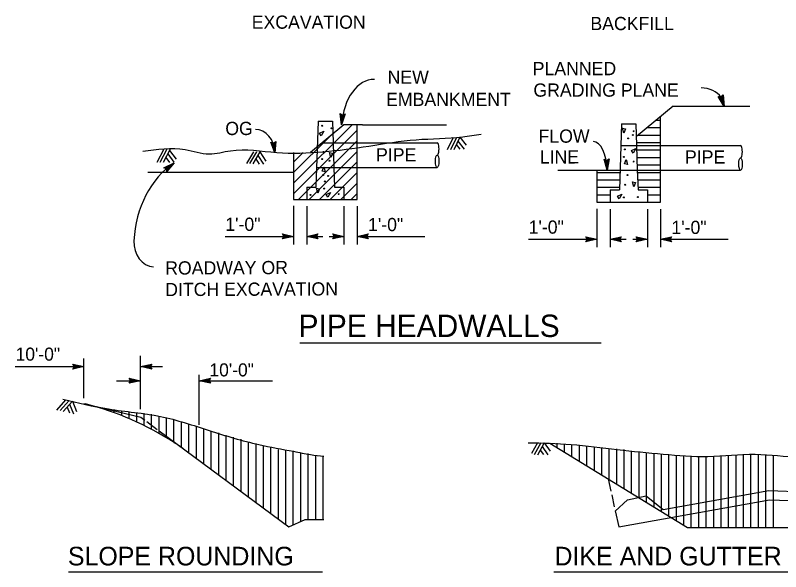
# Model space of a CAD drawing. Extents: x -894 to 866, y -476 to 714.
# Drawn here: x -345.8 to 64.7, y -145.7 to 152.5 of the extents above; entities that cross this region are included whole.
import ezdxf

# ---------------------------------------------------------------- set-up
doc = ezdxf.new("R2010")
doc.units = 0
for name, color, linetype in [('56 Stage 3 Anno', 7, 'Continuous'), ('57 Undefined', 7, 'Continuous'), ('59 Sndwall Anno', 7, 'Continuous'), ('60 Nongeo Data', 7, 'Continuous')]:
    doc.layers.add(name, color=color, linetype=linetype)

msp = doc.modelspace()

# ---------------------------------------------------------------- linework, layer by layer
at = {"layer": '56 Stage 3 Anno'}
for p, q in [((34.4, 103.69), (31.2, 108.94)), ((31.2, 108.94), (31.2, 108.94)), ((31.2, 108.94), (32.72, 108.61)), ((33.94, 105.01), (31.62, 108.84)), ((33.51, 106.31), (32.01, 108.78)), ((33.06, 107.61), (32.42, 108.67)), ((32.72, 108.61), (33.73, 109.8)), ((32.93, 108.87), (33.06, 107.61)), ((33.2, 109.14), (33.51, 106.31)), ((33.47, 109.48), (33.95, 105)), ((33.73, 109.8), (33.73, 109.8)), ((33.73, 109.8), (34.4, 103.69)), ((34.4, 103.69), (34.4, 103.69)), ((-170.77, 93.79), (-171.54, 99.89)), ((-171.54, 99.89), (-171.54, 99.89)), ((-171.54, 99.89), (-170.29, 98.97)), ((-170.64, 95.18), (-171.2, 99.62)), ((-170.51, 96.54), (-170.87, 99.41)), ((-168.88, 99.64), (-170.77, 93.79)), ((-169.25, 99.46), (-170.64, 95.17)), ((-170.38, 97.92), (-170.54, 99.15)), ((-169.63, 99.26), (-170.51, 96.54)), ((-170, 99.12), (-170.38, 97.92)), ((-170.29, 98.97), (-168.88, 99.64)), ((-168.88, 99.64), (-168.88, 99.64)), ((-170.77, 93.79), (-170.77, 93.79)), ((-206.51, 78.8), (-208.75, 84.52)), ((-208.75, 84.52), (-208.75, 84.52)), ((-208.75, 84.52), (-207.31, 83.93)), ((-206.73, 80.17), (-208.36, 84.34)), ((-206.93, 81.53), (-207.99, 84.22)), ((-207.15, 82.89), (-207.6, 84.04)), ((-207.31, 83.93), (-206.11, 84.93)), ((-207.06, 84.15), (-207.15, 82.89)), ((-206.75, 84.37), (-206.93, 81.53)), ((-206.43, 84.66), (-206.72, 80.16)), ((-206.11, 84.93), (-206.51, 78.8)), ((-206.11, 84.93), (-206.11, 84.93)), ((-206.51, 78.8), (-206.51, 78.8)), ((-28.47, 69.54), (-30.06, 75.48)), ((-30.06, 75.48), (-30.06, 75.48)), ((-30.06, 75.48), (-28.7, 74.74)), ((-28.53, 70.93), (-29.69, 75.26)), ((-28.59, 72.3), (-29.34, 75.1)), ((-28.65, 73.68), (-28.97, 74.88)), ((-28.7, 74.74), (-27.4, 75.6)), ((-28.43, 74.92), (-28.65, 73.68)), ((-28.09, 75.11), (-28.59, 72.3)), ((-27.74, 75.36), (-28.53, 70.92)), ((-27.4, 75.6), (-28.47, 69.54)), ((-27.4, 75.6), (-27.4, 75.6)), ((-266.1, 70.82), (-260.56, 73.48)), ((-264.64, 70.26), (-266.1, 70.82)), ((-266.1, 70.82), (-266.1, 70.82)), ((-265.71, 70.67), (-261.65, 72.63)), ((-265.31, 70.53), (-262.73, 71.77)), ((-264.95, 70.37), (-263.82, 70.92)), ((-264.45, 68.72), (-264.64, 70.26)), ((-263.82, 70.92), (-264.6, 69.96)), ((-262.73, 71.77), (-264.56, 69.53)), ((-261.65, 72.62), (-264.49, 69.15)), ((-260.56, 73.48), (-264.45, 68.72)), ((-260.56, 73.48), (-260.56, 73.48)), ((-264.45, 68.72), (-264.45, 68.72)), ((-28.47, 69.54), (-28.47, 69.54)), ((-196.51, 50.38), (-196.51, 29.7)), ((-189.51, 50.17), (-189.51, 29.7)), ((-169.51, 50.14), (-169.51, 29.7)), ((-162.51, 50.17), (-162.51, 29.7)), ((-33.85, 48.86), (-33.85, 28.19)), ((-26.85, 48.65), (-26.85, 28.19)), ((-6.85, 48.63), (-6.85, 28.19)), ((0.15, 48.65), (0.15, 28.19)), ((-233.21, 33.98), (-196.51, 33.98)), ((-201.71, 33.98), (-202.51, 35.32)), ((-202.51, 35.32), (-202.51, 35.32)), ((-202.51, 35.32), (-196.51, 33.98)), ((-196.51, 33.98), (-202.51, 32.65)), ((-202.51, 32.65), (-201.71, 33.98)), ((-202.29, 34.97), (-197.89, 33.98)), ((-197.9, 33.98), (-202.27, 33.01)), ((-199.27, 33.98), (-202.1, 33.36)), ((-202.06, 34.61), (-199.27, 33.98)), ((-201.88, 34.26), (-200.65, 33.98)), ((-200.65, 33.98), (-201.86, 33.72)), ((-196.51, 33.98), (-196.51, 33.98)), ((-189.51, 33.98), (-183.51, 35.31)), ((-189.51, 33.98), (-180.83, 33.98)), ((-183.51, 32.64), (-189.51, 33.98)), ((-189.51, 33.98), (-189.51, 33.98)), ((-183.73, 33), (-188.13, 33.98)), ((-188.12, 33.98), (-183.74, 34.95)), ((-186.75, 33.98), (-183.92, 34.61)), ((-183.96, 33.36), (-186.75, 33.98)), ((-185.37, 33.98), (-184.16, 34.25)), ((-184.14, 33.7), (-185.37, 33.98)), ((-183.51, 35.31), (-184.31, 33.98)), ((-184.31, 33.98), (-183.51, 32.64)), ((-183.51, 35.31), (-183.51, 35.31)), ((-177.37, 33.98), (-169.51, 33.98)), ((-174.71, 33.98), (-175.51, 35.32)), ((-175.51, 35.32), (-175.51, 35.32)), ((-175.51, 35.32), (-169.51, 33.98)), ((-169.51, 33.98), (-175.51, 32.65)), ((-175.51, 32.65), (-174.71, 33.98)), ((-175.29, 34.97), (-170.89, 33.98)), ((-170.9, 33.98), (-175.28, 33.01)), ((-172.27, 33.98), (-175.1, 33.36)), ((-175.06, 34.61), (-172.27, 33.98)), ((-174.88, 34.26), (-173.65, 33.98)), ((-173.65, 33.98), (-174.86, 33.72)), ((-169.51, 33.98), (-169.51, 33.98)), ((-162.51, 33.98), (-156.51, 35.31)), ((-162.51, 33.98), (-126.09, 33.98)), ((-156.51, 32.64), (-162.51, 33.98)), ((-162.51, 33.98), (-162.51, 33.98)), ((-156.73, 33), (-161.13, 33.98)), ((-161.12, 33.98), (-156.74, 34.95)), ((-159.75, 33.98), (-156.92, 34.61)), ((-156.96, 33.36), (-159.75, 33.98)), ((-158.37, 33.98), (-157.16, 34.25)), ((-157.14, 33.7), (-158.37, 33.98)), ((-156.51, 35.31), (-157.31, 33.98)), ((-157.31, 33.98), (-156.51, 32.64)), ((-156.51, 35.31), (-156.51, 35.31)), ((-39.05, 32.47), (-39.85, 33.81)), ((-39.85, 33.81), (-39.85, 33.81)), ((-39.85, 33.81), (-33.85, 32.47)), ((-39.63, 33.45), (-35.23, 32.47)), ((-39.4, 33.09), (-36.61, 32.47)), ((-26.85, 32.47), (-20.85, 33.8)), ((-25.46, 32.47), (-21.09, 33.44)), ((-24.09, 32.46), (-21.26, 33.09)), ((-20.85, 33.8), (-21.65, 32.47)), ((-20.85, 33.8), (-20.85, 33.8)), ((-12.05, 32.47), (-12.85, 33.81)), ((-12.85, 33.81), (-12.85, 33.81)), ((-12.85, 33.81), (-6.85, 32.47)), ((-12.63, 33.45), (-8.23, 32.47)), ((-12.4, 33.09), (-9.61, 32.47)), ((0.15, 32.47), (6.15, 33.8)), ((1.54, 32.47), (5.91, 33.44)), ((2.91, 32.46), (5.74, 33.09)), ((6.15, 33.8), (5.35, 32.47)), ((6.15, 33.8), (6.15, 33.8)), ((-202.51, 32.65), (-202.51, 32.65)), ((-183.51, 32.64), (-183.51, 32.64)), ((-175.51, 32.65), (-175.51, 32.65)), ((-156.51, 32.64), (-156.51, 32.64)), ((-70.55, 32.47), (-33.85, 32.47)), ((-33.85, 32.47), (-39.85, 31.14)), ((-39.85, 31.14), (-39.05, 32.47)), ((-39.85, 31.14), (-39.85, 31.14)), ((-35.24, 32.46), (-39.62, 31.49)), ((-36.61, 32.47), (-39.44, 31.84)), ((-39.22, 32.74), (-37.99, 32.47)), ((-37.99, 32.47), (-39.2, 32.2)), ((-33.85, 32.47), (-33.85, 32.47)), ((-26.85, 32.47), (-18.17, 32.47)), ((-20.85, 31.13), (-26.85, 32.47)), ((-26.85, 32.47), (-26.85, 32.47)), ((-21.07, 31.48), (-25.47, 32.47)), ((-21.3, 31.84), (-24.09, 32.46)), ((-22.71, 32.46), (-21.5, 32.73)), ((-21.48, 32.19), (-22.71, 32.46)), ((-21.65, 32.47), (-20.85, 31.13)), ((-20.85, 31.13), (-20.85, 31.13)), ((-14.71, 32.47), (-6.85, 32.47)), ((-6.85, 32.47), (-12.85, 31.14)), ((-12.85, 31.14), (-12.05, 32.47)), ((-12.85, 31.14), (-12.85, 31.14)), ((-8.24, 32.46), (-12.62, 31.49)), ((-9.61, 32.47), (-12.44, 31.84)), ((-12.22, 32.74), (-11, 32.47)), ((-11, 32.47), (-12.2, 32.2)), ((-6.85, 32.47), (-6.85, 32.47)), ((0.15, 32.47), (36.57, 32.47)), ((6.15, 31.13), (0.15, 32.47)), ((0.15, 32.47), (0.15, 32.47)), ((5.93, 31.48), (1.53, 32.46)), ((5.7, 31.84), (2.91, 32.46)), ((4.29, 32.46), (5.5, 32.73)), ((5.52, 32.19), (4.29, 32.46)), ((5.35, 32.47), (6.15, 31.13)), ((6.15, 31.13), (6.15, 31.13)), ((-308.97, -52.66), (-308.97, -31.44)), ((-278.62, -58.54), (-278.62, -29.99)), ((-345.75, -35.8), (-308.97, -35.8)), ((-314.17, -35.8), (-314.97, -34.46)), ((-314.97, -34.46), (-314.97, -34.46)), ((-314.97, -34.46), (-308.97, -35.8)), ((-308.97, -35.8), (-314.97, -37.13)), ((-314.97, -37.13), (-314.17, -35.8)), ((-314.75, -34.82), (-310.35, -35.8)), ((-310.36, -35.8), (-314.73, -36.77)), ((-311.73, -35.8), (-314.55, -36.42)), ((-314.52, -35.18), (-311.73, -35.8)), ((-314.34, -35.52), (-313.11, -35.8)), ((-313.11, -35.8), (-314.32, -36.07)), ((-308.97, -35.8), (-308.97, -35.8)), ((-278.62, -35.8), (-272.62, -34.47)), ((-278.62, -35.8), (-266.78, -35.8)), ((-272.62, -37.14), (-278.62, -35.8)), ((-278.62, -35.8), (-278.62, -35.8)), ((-272.84, -36.78), (-277.24, -35.8)), ((-277.23, -35.8), (-272.85, -34.83)), ((-275.86, -35.8), (-273.03, -35.18)), ((-273.07, -36.42), (-275.86, -35.8)), ((-274.48, -35.8), (-273.27, -35.54)), ((-273.25, -36.08), (-274.48, -35.8)), ((-272.62, -34.47), (-273.42, -35.8)), ((-273.42, -35.8), (-272.62, -37.14)), ((-272.62, -34.47), (-272.62, -34.47)), ((-314.97, -37.13), (-314.97, -37.13)), ((-272.62, -37.14), (-272.62, -37.14)), ((-247.16, -67.05), (-247.16, -40.26)), ((-291.46, -43.36), (-278.62, -43.36)), ((-283.82, -43.36), (-284.62, -42.02)), ((-284.62, -42.02), (-284.62, -42.02)), ((-284.62, -42.02), (-278.62, -43.36)), ((-278.62, -43.36), (-284.62, -44.69)), ((-284.62, -44.69), (-283.82, -43.36)), ((-284.62, -44.69), (-284.62, -44.69)), ((-284.4, -42.38), (-280, -43.36)), ((-280.01, -43.36), (-284.39, -44.33)), ((-281.38, -43.36), (-284.21, -43.99)), ((-284.17, -42.74), (-281.38, -43.36)), ((-283.99, -43.08), (-282.76, -43.36)), ((-282.76, -43.36), (-283.97, -43.63)), ((-278.62, -43.36), (-278.62, -43.36)), ((-247.16, -43.36), (-241.16, -42.03)), ((-247.16, -43.36), (-207.85, -43.36)), ((-241.16, -44.7), (-247.16, -43.36)), ((-247.16, -43.36), (-247.16, -43.36)), ((-241.38, -44.35), (-245.78, -43.36)), ((-245.77, -43.36), (-241.4, -42.39)), ((-244.4, -43.36), (-241.57, -42.74)), ((-241.61, -43.99), (-244.4, -43.36)), ((-243.02, -43.36), (-241.81, -43.1)), ((-241.79, -43.64), (-243.02, -43.36)), ((-241.16, -42.03), (-241.96, -43.36)), ((-241.96, -43.36), (-241.16, -44.7)), ((-241.16, -42.03), (-241.16, -42.03)), ((-241.16, -44.7), (-241.16, -44.7))]:
    msp.add_line(p, q, dxfattribs=at)
for centre, major_axis, ratio, start_param, end_param in [((-154.72, 92.84), (1.5, 25.21), 0.636733, 0, 1.570796), ((21.95, 103.69), (-12.45, 0), 0.794867, 3.649901, 4.712389), ((-216.71, 78.53), (-0.33, 12.71), 0.803084, 4.712389, 6.283185), ((-35.48, 69.4), (-0.32, 15.46), 0.453804, 4.712389, 6.283185), ((-240.77, 28.64), (0, 51.03), 0.812055, 0.497898, 1.511039), ((-270.86, 31.07), (-0.75, -13.41), 0.840582, 4.712389, 6.283185)]:
    msp.add_ellipse(centre, major_axis=major_axis, ratio=ratio, start_param=start_param, end_param=end_param, dxfattribs=at)
at = {"layer": '57 Undefined'}
for p, q in [((-31.62, -23.26), (-193.23, -23.26)), ((-317.23, -145.69), (-181.04, -145.69)), ((-57.03, -145.69), (89.33, -145.69))]:
    msp.add_line(p, q, dxfattribs=at)
at = {"layer": '59 Sndwall Anno'}
for p, q in [((-2.03, 96.33), (0.15, 96.33)), ((-6.87, 92.33), (0.15, 92.33)), ((-111.03, 86.96), (-114.2, 80.36)), ((-109.18, 87.04), (-112.37, 80.4)), ((-107.4, 87.15), (-110.62, 80.44)), ((-107.4, 87.15), (-104.04, 82.87)), ((-11.74, 88.33), (0.15, 88.33)), ((-109.3, 83.19), (-107.44, 80.82)), ((-108.38, 85.13), (-105.02, 80.84)), ((-12.83, 84.33), (0.15, 84.33)), ((-266.13, 80.72), (-269.88, 73.57)), ((-264.49, 80.7), (-268.18, 73.67)), ((-262.67, 80.77), (-266.45, 73.56)), ((-264.03, 78.22), (-260.73, 73.7)), ((-263.02, 80.11), (-259.56, 75.38)), ((-218.1, 79.35), (-221.83, 73.06)), ((-216.39, 79.36), (-220.12, 73.07)), ((-214.63, 79.24), (-218.41, 72.87)), ((-214.63, 79.24), (-211.43, 74.33)), ((-12.56, 80.33), (0.15, 80.33)), ((-265.01, 76.36), (-263.05, 73.67)), ((-216.82, 75.59), (-215, 72.8)), ((-215.74, 77.4), (-212.68, 72.72)), ((-12.42, 76.33), (0.15, 76.33)), ((-12.42, 72.33), (0.15, 72.33)), ((-33.85, 68.33), (-21.41, 68.33)), ((-12.22, 68.33), (0.15, 68.33)), ((-33.85, 64.33), (-21.68, 64.33)), ((-12.09, 64.33), (0.15, 64.33)), ((-33.85, 60.33), (-21.83, 60.33)), ((-11.85, 60.33), (0.15, 60.33)), ((-33.85, 56.33), (-26.81, 56.33)), ((-6.84, 56.33), (0.15, 56.33)), ((-318.77, -53.61), (-323.63, -59.07)), ((-316.88, -53.93), (-321.74, -59.39)), ((-315.17, -54.38), (-320.09, -59.91)), ((-316.61, -55.97), (-314.5, -61.15)), ((-315.17, -54.38), (-312.96, -59.81)), ((-318.01, -57.54), (-316.76, -60.63)), ((-65.8, -76.65), (-68.92, -82.35)), ((-63.95, -76.67), (-67.49, -83.14)), ((-62.17, -76.66), (-65.74, -83.18)), ((-62.17, -76.66), (-59.04, -81.11)), ((-64.27, -80.51), (-62.54, -82.97)), ((-63.26, -78.63), (-60.13, -83.08))]:
    msp.add_line(p, q, dxfattribs=at)
for points in [[(-196.51, 62.52), (-165.18, 93.85)], [(-196.51, 56.86), (-162.51, 90.86)], [(-181.73, 87.9), (-182.6, 89.33), (-180.33, 90.32), (-181.74, 87.9)], [(-20.2, 92.04), (-18.58, 91.65), (-19.48, 89.34), (-20.2, 92.05)], [(-196.51, 68.17), (-177.26, 87.42)], [(-193.87, 53.85), (-162.51, 85.2)], [(-196.51, 73.83), (-191.42, 78.92)], [(-188.21, 53.85), (-162.51, 79.55)], [(-177.25, 78.93), (-175.63, 78.53), (-176.53, 76.22), (-177.25, 78.93)], [(-14.5, 78.63), (-15.37, 80.06), (-13.1, 81.05), (-14.51, 78.63)], [(-182.55, 53.85), (-162.51, 73.89)], [(-17.51, 72.48), (-19.13, 72.87), (-18.23, 75.18), (-17.51, 72.47)], [(-179.53, 68.63), (-181.15, 69.03), (-180.25, 71.34), (-179.53, 68.63)], [(-176.9, 53.85), (-162.51, 68.23)], [(-171.24, 53.85), (-162.51, 62.58)], [(-14.78, 63.33), (-13.15, 62.93), (-14.05, 60.62), (-14.77, 63.33)], [(-184.26, 59.94), (-182.64, 59.54), (-183.54, 57.23), (-184.26, 59.94)], [(-178.11, 55.11), (-178.98, 56.54), (-176.71, 57.54), (-178.12, 55.11)], [(-165.58, 53.85), (-162.51, 56.92)], [(-21.97, 54.21), (-22.83, 55.64), (-20.57, 56.63), (-21.97, 54.21)], [(-296.67, -59.13), (-296.67, -58.29)], [(-292.67, -60.58), (-292.67, -59.16)], [(-288.67, -62.07), (-288.67, -59.63)], [(-284.67, -63.77), (-284.67, -60.02)], [(-280.67, -65.63), (-280.67, -60.41)], [(-276.67, -67.37), (-276.67, -60.81)], [(-272.67, -69.49), (-272.67, -61.28)], [(-268.67, -71.72), (-268.67, -62.35)], [(-264.67, -74.04), (-264.67, -63.42)], [(-260.67, -76.45), (-260.67, -64.49)], [(-256.67, -79.21), (-256.67, -65.56)], [(-252.67, -81.85), (-252.67, -66.69)], [(-248.67, -84.97), (-248.67, -67.85)], [(-244.67, -87.92), (-244.67, -69.02)], [(-240.67, -90.87), (-240.67, -70.18)], [(-236.67, -93.83), (-236.67, -71.35)], [(-232.67, -96.78), (-232.67, -72.51)], [(-228.67, -99.73), (-228.67, -73.6)], [(-224.67, -102.68), (-224.67, -74.69)], [(-220.67, -105.63), (-220.67, -76.12)], [(-216.67, -108.58), (-216.67, -77.05)], [(-55.27, -79.16), (-55.27, -76.89)], [(-51.27, -81.6), (-51.27, -77.16)], [(-47.27, -84.04), (-47.27, -77.51)], [(-43.27, -86.49), (-43.27, -77.91)], [(-212.67, -111.53), (-212.67, -78.44)], [(-208.67, -79.06), (-208.67, -79.03)], [(-208.67, -114.49), (-208.67, -79.24)], [(-204.67, -117.43), (-204.67, -80.12)], [(-200.67, -80.64), (-200.67, -80.5)], [(-200.67, -120.21), (-200.67, -80.61)], [(-196.67, -120.53), (-196.67, -81.14)], [(-192.67, -81.78), (-192.67, -81.77)], [(-192.67, -118.74), (-192.67, -82.04)], [(-39.27, -88.93), (-39.27, -78.39)], [(-35.27, -91.38), (-35.27, -78.84)], [(-31.27, -93.82), (-31.27, -79.18)], [(-27.27, -96.26), (-27.27, -79.71)], [(-23.27, -98.71), (-23.27, -79.86)], [(-19.27, -101.15), (-19.27, -80.2)], [(-15.27, -103.6), (-15.27, -80.97)], [(-11.27, -106.04), (-11.27, -81.44)], [(-7.27, -108.48), (-7.27, -81.77)], [(-188.67, -82.44), (-188.67, -82.4)], [(-188.67, -117.71), (-188.67, -82.93)], [(-184.67, -117.71), (-184.67, -83.2)], [(-180.67, -117.71), (-180.67, -83.67)], [(-3.27, -110.93), (-3.27, -82.24)], [(0.73, -113.37), (0.73, -82.61)], [(4.73, -115.81), (4.73, -82.96)], [(8.73, -118.26), (8.73, -83.25)], [(12.73, -120.7), (12.73, -83.45)], [(16.73, -121.92), (16.73, -83.67)], [(20.73, -121.92), (20.73, -83.82)], [(24.73, -121.92), (24.73, -83.87)], [(28.73, -121.92), (28.73, -83.87)], [(32.73, -121.92), (32.73, -83.67)], [(36.73, -121.92), (36.73, -83.41)], [(40.73, -121.92), (40.73, -83.09)], [(44.73, -121.92), (44.73, -82.78)], [(48.73, -121.92), (48.73, -82.7)], [(52.73, -121.92), (52.73, -82.9)], [(56.73, -121.92), (56.73, -83.16)], [(60.73, -121.92), (60.73, -83.41)]]:
    msp.add_lwpolyline(points, dxfattribs=at)
for centre in [(-181.18, 93.32), (-176.21, 91.96), (-14.18, 90.38), (-17.12, 86.54), (-14.63, 88.35), (-180.05, 84.96), (-180.5, 79.3), (-18.93, 80.66), (-181.18, 75.46), (-177.34, 74.56), (-19.38, 76.59), (-14.18, 74.1), (-180.73, 66.87), (-178.01, 66.42), (-17.57, 66.87), (-179.82, 63.48), (-18.7, 61.67), (-180.05, 59.63), (-187.51, 56.24), (-172.36, 56.69), (-19.38, 54.89), (-11.92, 55.11)]:
    msp.add_circle(centre, 0.25, dxfattribs=at)
at = {"layer": '60 Nongeo Data'}
for p, q in [((6.93, 103.75), (-12.69, 87.49)), ((6.93, 103.75), (48.15, 103.75)), ((-183.28, 95.84), (-184.52, 60.5)), ((-183.28, 95.85), (-175.75, 95.85)), ((-175.75, 95.84), (-175.34, 84.16)), ((0.15, 82.65), (0.15, 98.13)), ((-169.51, 93.85), (-187.52, 78.92)), ((-159.51, 93.85), (-169.51, 93.85)), ((-162.51, 84.16), (-162.51, 93.85)), ((-159.51, 93.85), (-114.51, 93.85)), ((-20.62, 94.31), (-21.86, 58.97)), ((-20.62, 94.33), (-13.09, 94.33)), ((-13.09, 94.32), (-12.68, 82.65)), ((-181.26, 84.16), (-119.5, 84.16)), ((-175.34, 84.16), (-174.88, 70.99)), ((-162.51, 70.99), (-162.51, 84.16)), ((-21.08, 82.65), (43.16, 82.65)), ((-12.68, 82.65), (-12.22, 69.48)), ((0.15, 69.48), (0.15, 82.65)), ((-196.51, 78.91), (-196.51, 53.85)), ((-184.07, 70.99), (-119.5, 70.99)), ((-174.88, 70.99), (-174.51, 60.47)), ((-162.51, 53.85), (-162.51, 70.99)), ((-196.51, 68.34), (-274.71, 68.34)), ((-54.87, 69.48), (43.16, 69.48)), ((-33.85, 69.49), (-33.85, 52.33)), ((-12.22, 69.48), (-11.85, 58.94)), ((0.15, 52.33), (0.15, 69.48)), ((-189.51, 60.47), (-189.51, 53.85)), ((-189.51, 60.47), (-184.51, 60.47)), ((-174.51, 60.47), (-169.51, 60.47)), ((-169.51, 60.47), (-169.51, 53.85)), ((-26.85, 58.95), (-26.85, 52.33)), ((-26.85, 58.95), (-21.85, 58.95)), ((-11.85, 58.95), (-6.85, 58.95)), ((-6.85, 58.95), (-6.85, 52.33)), ((-196.51, 53.85), (-162.51, 53.85)), ((-33.85, 52.33), (0.15, 52.33)), ((-309.05, -55.62), (-278.4, -62.96)), ((-260.66, -76.45), (-260.11, -76.81))]:
    msp.add_line(p, q, dxfattribs=at)
for points in [[(-278.41, -62.96), (-276.37, -64.46)], [(-275.26, -65.28), (-269.62, -69.45)], [(-268.62, -70.19), (-199.03, -121.59), (-190.36, -117.71), (-180.36, -117.71)], [(-59.11, -76.81), (14.71, -121.92), (94.71, -121.92)], [(-27.81, -95.97), (-26.38, -102.53)], [(1.66, -112.38), (58.24, -102.25), (96.47, -103.6)], [(-25.93, -104.57), (-24.55, -110.88)], [(-24.09, -113.17), (-17.51, -107.13), (-7.39, -104.97), (1.56, -112.3)], [(-24.08, -113.02), (-22.2, -121.59), (58.59, -107.13), (96.3, -108.46)]]:
    msp.add_lwpolyline(points, dxfattribs=at)
for start, end in [(57.1908, 75.797), (55.0528, 56.9567)]:
    msp.add_arc((-347.53, -211.2), 160.33, start, end, dxfattribs=at)
for centre in [(-119.5, 80.87), (43.16, 79.36)]:
    msp.add_ellipse(centre, major_axis=(0, -3.29), ratio=0.285486, start_param=0, end_param=3.141593, dxfattribs=at)
for centre in [(-119.52, 74.3), (43.14, 72.79)]:
    msp.add_ellipse(centre, major_axis=(0.01, -3.29), ratio=0.284136, dxfattribs=at)
for points in [[(-277.41, 79.71), (-254.62, 80.51), (-241.71, 78.19), (-230.33, 79.95), (-205.59, 78.98), (-180.7, 79.36), (-156.19, 82.42), (-130.88, 85.82), (-105.87, 87.32), (-96.01, 88.83)], [(-320.23, -53.14), (-295.81, -58.48), (-267.86, -62.48), (-241.79, -70.05), (-215.12, -77.56), (-196.64, -81.14)], [(-70.73, -76.56), (-47.75, -77.47), (-22.96, -80.2), (1.67, -82.68), (25.65, -83.89), (51.01, -82.75), (75.19, -84.22), (100.88, -86.31), (101.42, -86.54)], [(-196.51, -81.17), (-187.44, -82.92), (-180.37, -83.71)]]:
    msp.add_spline(points, degree=3, dxfattribs=at)

# ---------------------------------------------------------------- texts
at = {"layer": '57 Undefined'}
for s, height, p in [('EXCAVATION', 7.087, (-218.98, 145.3)), ('BACKFILL', 7.087, (-37.38, 144.55)), ('PLANNED', 7.087, (-68.32, 120.4)), ('NEW ', 7.087, (-146.12, 115.79)), ('GRADING PLANE', 7.0866, (-67.94, 108.88)), ('EMBANKMENT', 7.087, (-146.92, 103.91)), ('OG', 7.087, (-233.15, 88.32)), ('PIPE', 7.087, (-152.32, 74.16)), ('PIPE', 7.087, (13.34, 73.02)), ('1\'-0"', 7.087, (-233.15, 36.98)), ('1\'-0"', 7.087, (-156.61, 36.81)), ('1\'-0"', 7.087, (-70.49, 35.46)), ('1\'-0"', 7.087, (6.05, 35.3)), ('PIPE HEADWALLS', 12, (-193.87, -19.92)), ('10\'-0"', 7, (-345.59, -32.6)), ('10\'-0"', 7, (-241.66, -41.03)), ('SLOPE ROUNDING', 10, (-317.56, -142.34)), ('DIKE AND GUTTER', 10, (-56.64, -142.34))]:
    msp.add_text(s, height=height, dxfattribs=at).set_placement(p)
for s, height, rotation, p in [('FLOW', 7.087, 0.2279, (-65.17, 84.16)), ('LINE', 7.087, 0.2281, (-64.5, 73)), ('ROADWAY OR', 7.087, 0.228, (-265.37, 13.53)), ('DITCH EXCAVATION', 7.0866, 0.228, (-265.37, 1.99))]:
    msp.add_text(s, height=height, rotation=rotation, dxfattribs=at).set_placement(p)

doc.saveas('drawing.dxf')
